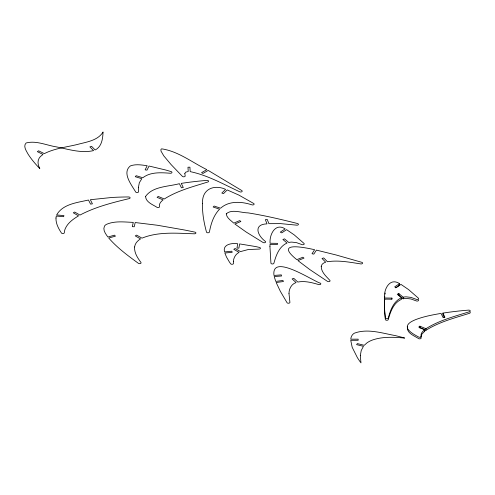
<?xml version="1.0" encoding="UTF-8"?>
<svg xmlns="http://www.w3.org/2000/svg" width="495" height="495" viewBox="0 0 495 495"><rect width="100%" height="100%" fill="white"/><g stroke="black" fill="none" stroke-linecap="round" stroke-linejoin="round"><path stroke-width="0.74" d="M384.361 301.82L384.485 310.118L385.333 319.485A1.485 0.86 0 0 0 386.756 320.284A1.485 0.86 0 0 0 388.284 319.547C390.388 311.819 393.519 302.773 401.47 299.345L401.47 297.767L397.275 294.222L398.871 293.591L403.171 297.223L403.171 298.801L403.889 298.646A8.545 4.931 0 0 1 406.11 298.411L410.918 298.961L416.202 300.867A1.485 0.86 0 0 0 418.021 300.892A1.485 0.86 0 0 0 418.522 299.883M384.931 299.562L384.466 299.555L384.466 297.978L391.892 298.095L391.842 299.209L384.405 299.091L384.423 307.339L385.333 317.908A1.485 0.86 0 0 0 386.756 318.706A1.485 0.86 0 0 0 388.284 317.969C390.388 310.241 393.519 301.195 401.47 297.767M384.466 297.978C383.681 289.136 389.85 277.2 399.545 283.629L399.545 285.207L395.592 287.843M384.466 299.555L384.782 296.183M420.991 336.68L421.839 334.224L424.753 331.174L424.753 329.596L418.739 327.071L419.878 326.168L425.941 328.717C439.189 320.345 454.614 316.373 469.433 311.732A1.485 0.86 0 0 0 470.182 310.712A1.485 0.86 0 0 0 468.561 310.118A213.71 123.385 0 0 0 446.181 312.611L442.907 313.106L442.907 314.684L444.3 317.524M385.116 294.073L385.302 293.059M407.651 326.582C405.974 333.017 414.377 335.789 418.677 338.636A1.485 0.86 0 0 0 420.391 338.753A1.485 0.86 0 0 0 421.146 337.856L420.998 337.076M424.753 329.596C422.798 331.18 420.404 333.5 421.146 336.278A1.485 0.86 0 0 1 420.391 337.175A1.485 0.86 0 0 1 418.677 337.058C414.705 334.787 410.213 332.677 407.639 328.729C405.597 323.848 412.013 321.175 415.522 319.671C423.726 316.503 432.413 314.882 441.045 313.403L443.068 317.536L444.931 317.233L442.907 313.106M419.661 327.919L419.878 326.168M422.909 329.02L425.941 330.295C439.189 321.923 454.614 317.951 469.433 313.316A1.485 0.86 0 0 0 470.027 312.098M399.545 283.629L394.676 286.871L396.136 287.601L400.969 284.384L408.61 289.618L418.411 298.182A1.485 0.86 0 0 1 418.12 299.271A1.485 0.86 0 0 1 416.202 299.289L410.918 297.384L406.11 296.833A8.545 4.931 0 0 0 403.883 297.068L403.171 297.223M398.271 295.404L398.871 295.169L403.171 298.801M419.878 327.752L420.255 327.907M420.632 328.067L422.532 328.859M424.382 331.019L424.753 331.174M399.156 285.015L399.545 285.207M425.941 328.717L425.941 330.295M398.871 293.591L398.871 295.169M391.892 298.095L391.892 299.147M384.405 299.091L384.405 300.143M233.442 261.583L233.485 263.389A1.485 0.86 0 0 1 232.322 264.268A1.485 0.86 0 0 1 230.627 263.755A136.824 78.996 0 0 1 229.253 261.762L226.469 256.985L224.86 253.025L232.186 252.302L231.858 251.2L224.569 251.924C222.243 244.128 232.316 242.859 237.718 243.763L236.957 248.038L238.881 248.15L239.636 243.911L255.816 246.584A138.142 79.757 0 0 1 259.529 247.444A1.485 0.86 0 0 1 260.407 248.428A1.485 0.86 0 0 1 258.873 249.09L248.267 249.529L240.508 251.596L235.156 248.515L233.788 249.307L239.06 252.339C235.694 254.139 233.442 257.753 233.442 261.583M269.942 246.665L270.938 263.173A1.485 0.86 0 0 0 272.368 263.971A1.485 0.86 0 0 0 273.896 263.235C275.993 255.507 279.131 246.46 287.081 243.033L282.886 239.487L284.483 238.856L288.783 242.488L289.495 242.333A8.545 4.931 0 0 1 291.722 242.098L296.53 242.649L301.814 244.555A1.485 0.86 0 0 0 303.726 244.536A1.485 0.86 0 0 0 304.023 243.447L294.222 234.884L286.58 229.649L281.748 232.867L280.288 232.136L285.157 228.894C275.461 222.472 269.292 234.401 270.078 243.243L277.503 243.361L277.447 244.481L270.016 244.363L269.942 246.665M145.555 196.478C145.951 202.313 152.769 204.577 157.026 207.337A1.485 0.86 0 0 0 158.746 207.454A1.485 0.86 0 0 0 159.495 206.557C158.753 203.779 161.147 201.453 163.109 199.875L157.094 197.35L158.227 196.447L164.291 198.99C177.538 190.624 192.97 186.652 207.782 182.012A1.485 0.86 0 0 0 208.537 180.991A1.485 0.86 0 0 0 206.91 180.397A213.71 123.385 0 0 0 184.53 182.89L181.263 183.385L183.28 187.506L181.424 187.815L179.4 183.682C168.393 186.689 152.608 186.262 145.555 196.478M288.987 293.399L289.903 302.278A1.485 0.86 0 0 1 288.777 303.218A1.485 0.86 0 0 1 287.032 302.68L280.337 291.301L276.173 282.503L283.412 281.531L282.979 280.448L275.746 281.414L274.218 276.556L281.587 275.981L281.327 274.874L273.983 275.449C271.019 252.549 313.354 281.296 320.364 283.171A1.485 0.86 0 0 1 320.55 284.297A1.485 0.86 0 0 1 318.644 284.557C311.943 282.602 304.815 280.677 297.817 282.051L293.752 278.332L292.118 278.926L296.078 282.558C291.493 284 289.006 288.814 288.987 293.399M138.365 187.723L138.557 191.633A1.485 0.86 0 0 1 137.406 192.53A1.485 0.86 0 0 1 135.692 192.011C131.608 184.944 121.683 172.891 130.34 165.936C135.704 163.87 141.638 164.983 147.163 165.707L145.146 169.841L147.009 170.144L149.02 166.029L165.769 170.026A190.068 109.735 0 0 1 171.19 171.635A1.485 0.86 0 0 1 171.901 172.668A1.485 0.86 0 0 1 170.237 173.238C161.073 172.582 150.505 171.759 142.808 177.754L136.175 175.706L135.265 176.69L141.817 178.72L139.343 182.711L138.365 187.723M360.311 355.688L360.973 362.885L360.082 361.666A171.969 99.285 0 0 1 357.402 357.662L352.193 347.317L350.738 340.306L358.176 340.288L358.17 339.168L350.782 339.186C350.93 336.779 352.193 334.422 354.315 333.203C367.476 328.278 381.961 333.154 395.208 335.579A168.331 97.187 0 0 1 404.675 338.054C393.878 337.101 382.586 336.421 372.197 340.114A22.881 13.21 0 0 0 366.919 342.917L364.252 345.312L357.365 343.598L356.598 344.625L363.429 346.327L361.208 350.596L360.311 355.688M55.978 218.054C55.756 223.53 58.521 228.572 61.442 233.009A1.485 0.86 0 0 0 63.075 233.547A1.485 0.86 0 0 0 64.313 232.73A36.209 20.908 0 0 1 65.414 228.313C68.044 222.676 73.371 218.932 78.569 215.851L73.303 212.813L74.671 212.027L79.955 215.071C95.331 206.947 112.353 202.628 129.17 198.619A1.485 0.86 0 0 0 130.08 197.654A1.485 0.86 0 0 0 128.613 196.96A168.776 97.441 0 0 0 112.012 197.468L90.344 199.72L92.429 203.835L90.573 204.144L88.481 200.023C77.412 202.603 62.729 203.952 56.634 214.972L63.929 215.585L63.651 216.686L56.288 216.067L55.978 218.054M202.566 203.544C202.146 213.197 204.014 222.781 206.471 232.068A1.485 0.86 0 0 0 207.98 232.792A1.485 0.86 0 0 0 209.422 232.025C210.926 223.79 213.58 215.269 219.594 209.162L213.153 207.015L214.125 206.05L220.603 208.209C229.105 200.506 241.783 201.514 251.936 204.85A1.485 0.86 0 0 0 253.824 204.621A1.485 0.86 0 0 0 253.731 203.507L238.918 195.117L227.23 189.931L223.505 193.619L221.834 193.056L225.578 189.35C214.372 184.19 201.644 188.88 202.566 203.544M103.016 132.115C102.855 138.662 101.723 146.743 95.164 149.973L91.575 146.328L89.892 146.879L93.574 150.61C81.205 153.444 68.607 149.317 56.51 146.904C46.555 145.363 36.16 140.289 26.086 142.987C22.85 146.217 26.433 151.037 28.11 154.192C31.451 159.409 35.498 164.148 39.829 168.572C38.177 165.602 37.218 161.778 38.944 158.623A19.342 11.168 0 0 1 40.602 156.395L42.985 154.452L37.354 151.649L38.616 150.802L44.309 153.636C54.499 148.444 66.07 147.176 77.078 144.552C86.142 142.04 97.589 140.809 103.016 132.115M321.218 266.421C321.206 272.219 326.267 276.414 329.862 280.368A1.485 0.86 0 0 1 329.46 281.5A1.485 0.86 0 0 1 327.48 281.383L309.839 269.596L297.91 260.593L304.004 258.13L302.897 257.214L296.808 259.671C274.199 241.399 303.194 247.129 314.61 249.715L312.017 253.743L313.83 254.127L316.416 250.111L336.025 254.956L361.808 262.319A1.485 0.86 0 0 1 362.501 263.408A1.485 0.86 0 0 1 360.688 263.903C349.748 262.239 338.518 259.98 327.449 261.744L323.699 257.926L322.016 258.477L325.685 262.214L324.435 262.697A8.168 4.715 0 0 0 321.905 264.67L321.218 266.421M134.615 246.968C134.12 252.797 137.635 257.988 140.951 262.455A1.485 0.86 0 0 1 140.37 263.532A1.485 0.86 0 0 1 138.439 263.346C127.914 255.692 117.303 247.877 108.721 238.021L115.422 236.165L114.586 235.156L107.898 237.012C105.726 234.011 102.496 229.965 104.482 226.116A8.316 4.801 0 0 1 106.419 224.371C114.815 220.683 124.387 222.069 133.279 222.385L132.307 226.642L134.225 226.79L135.197 222.54L157.336 225.244L184.202 229.946A488.819 282.218 0 0 1 194.937 232.136A1.485 0.86 0 0 1 195.878 233.139A1.485 0.86 0 0 1 194.269 233.801C176.894 233.263 158.468 231.419 141.991 238.144L136.614 235.106L135.259 235.905L140.574 238.906C137.598 240.613 135.005 243.441 134.615 246.968M226.252 213.852C226.685 218.017 230.979 220.467 233.751 223.134L239.728 220.591L240.873 221.488L234.89 224.037L246.194 232.044L263.093 242.507A1.485 0.86 0 0 0 265.072 242.581A1.485 0.86 0 0 0 265.419 241.449C257.561 235.657 252.945 224.322 266.991 223.87L265.363 219.681L267.244 219.434L268.896 223.666L280.677 223.629L296.629 225.157A1.485 0.86 0 0 0 298.361 224.588A1.485 0.86 0 0 0 297.551 223.53C281.172 219.421 264.72 215.511 248.032 212.881C241.263 212.856 231.722 208.779 226.252 213.852M184.814 173.572L185.161 175.781A1.485 0.86 0 0 1 184.233 176.758A1.485 0.86 0 0 1 182.414 176.387L171.016 164.495L163.783 155.863L160.943 151.006L160.968 149.329L161.655 148.84C178.101 151.222 192.128 162.385 206.817 169.624L201.576 172.668L202.944 173.454L208.191 170.41L241.808 190.563A1.485 0.86 0 0 1 241.795 191.744A1.485 0.86 0 0 1 239.753 191.8C223.616 184.319 207.751 175.242 190.179 171.629L189.907 167.186L187.976 167.23L188.236 171.518L185.662 172.161L184.814 173.572"/></g></svg>
